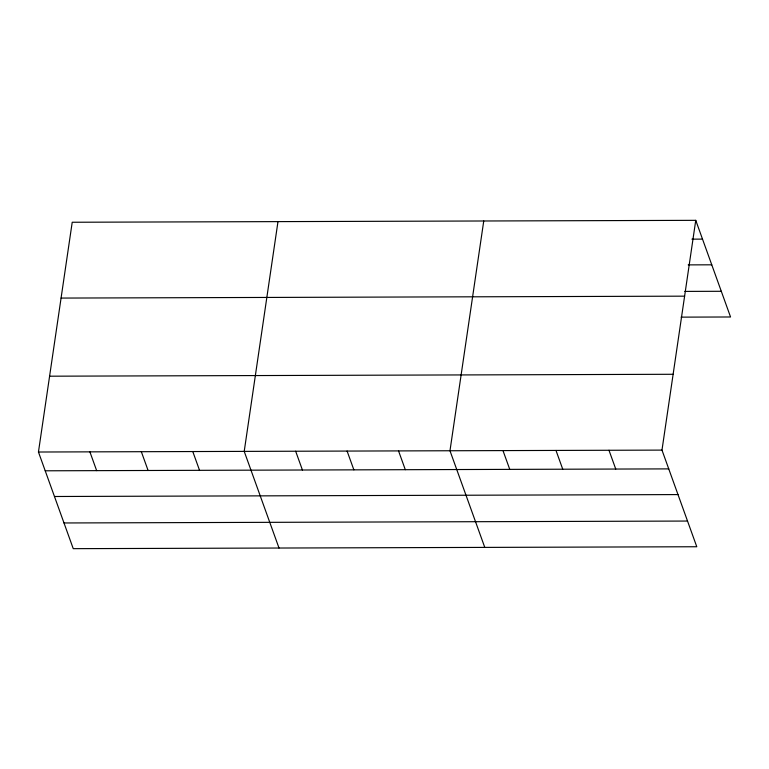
<?xml version="1.0" encoding="UTF-8"?>
<svg xmlns="http://www.w3.org/2000/svg" width="769" height="769" viewBox="0 0 769 769"><rect width="100%" height="100%" fill="white"/><g stroke="black" fill="none" stroke-linecap="round" stroke-linejoin="round"><path stroke-width="1.15" d="M695.753 220.338L661.984 450.105L696.781 546.749L73.247 548.662L38.45 452.018L72.219 222.251L695.753 220.338L730.55 316.982L681.084 317.136M277.984 221.616L244.215 451.384L279.012 548.037M483.749 220.982L449.98 450.749L484.778 547.403M691.917 239.149L702.52 239.121M688.207 264.882L711.767 264.815M684.785 291.403L721.303 291.288M61.078 298.074L684.612 296.161M49.591 376.195L673.125 374.282M38.45 452.018L661.984 450.105M45.208 470.801L668.751 468.888M54.464 496.495L677.998 494.582M63.99 522.968L687.534 521.055M608.981 450.269L615.748 469.052M555.987 450.432L562.745 469.215M502.984 450.586L509.751 469.369M398.544 450.913L405.301 469.696M347.098 451.067L353.865 469.849M295.661 451.23L302.419 470.013M192.779 451.538L199.536 470.32M141.333 451.701L148.1 470.484M89.896 451.855L96.654 470.638"/></g></svg>
